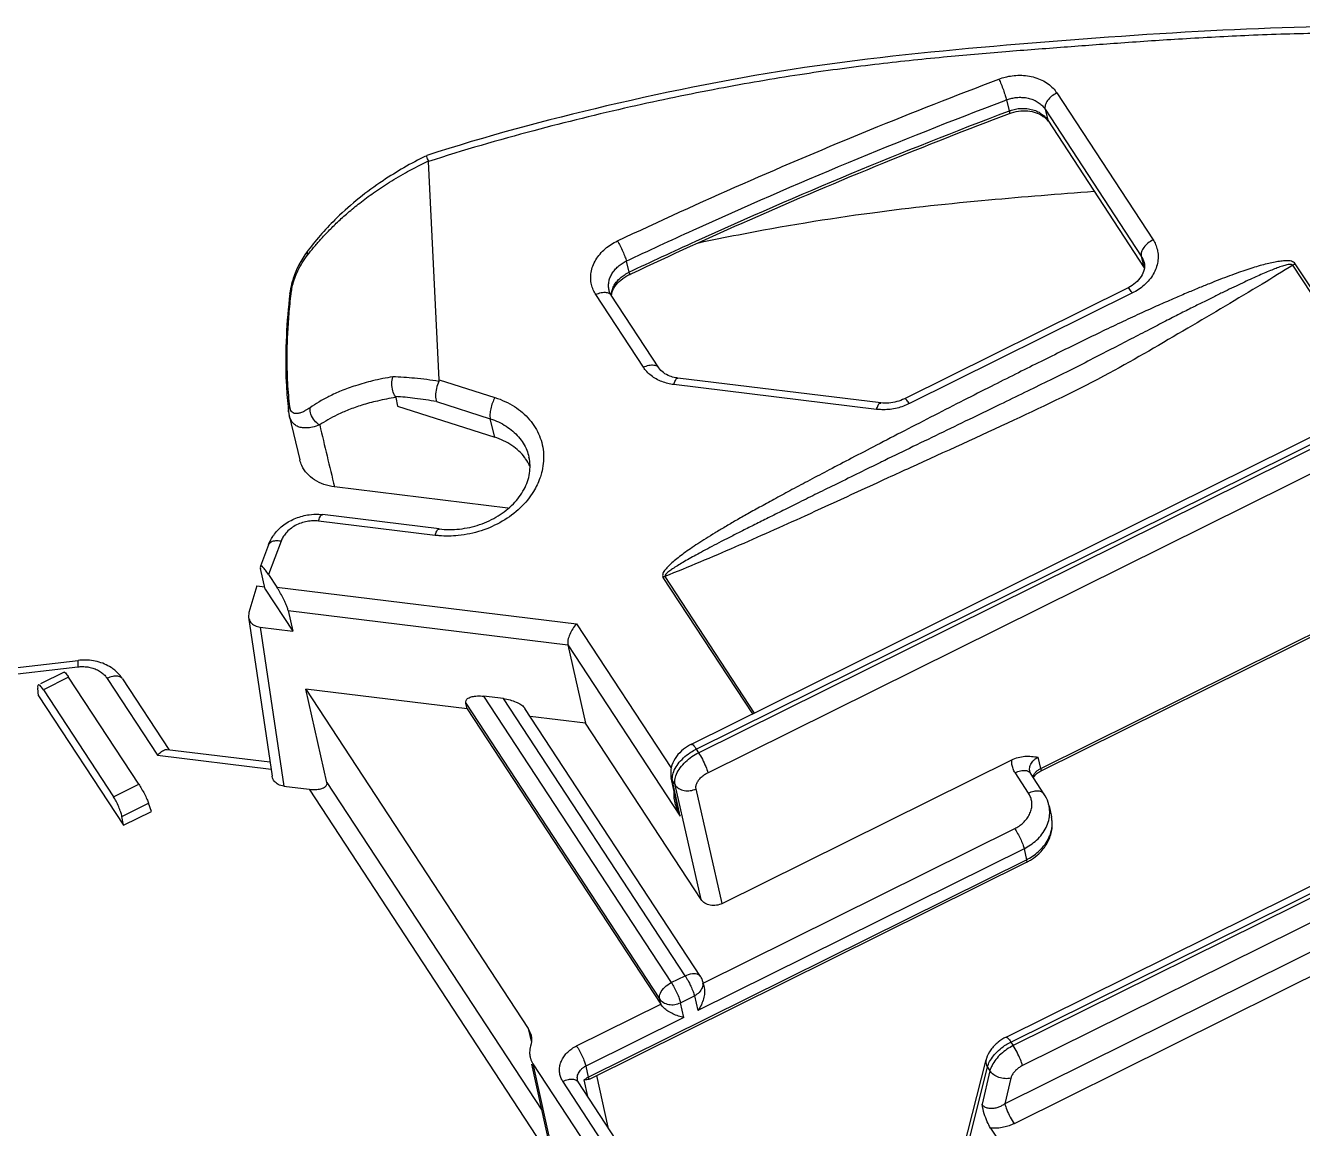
# Model space of a CAD drawing. Header units: inches. Extents: x 164842 to 166038, y -53074 to -52229.
# Drawn here: x 165000.94 to 165033.44, y -52989.49 to -52961.42 of the extents above; entities that cross this region are included whole.
import ezdxf

# ---------------------------------------------------------------- set-up
doc = ezdxf.new("R2010")
doc.units = ezdxf.units.IN
doc.header["$LTSCALE"] = 2
doc.header["$MEASUREMENT"] = 0
doc.layers.get('0').update_dxf_attribs({"linetype": 'CONTINUOUS'})

msp = doc.modelspace()

# ---------------------------------------------------------------- linework, layer by layer
at = {"color": 7, "linetype": 'Continuous'}
for p, q in [((165025.904, -52963.312), (165025.971, -52963.594)), ((165027.185, -52963.136), (165029.634, -52966.875)), ((165026.886, -52963.547), (165026.953, -52963.829)), ((165026.886, -52963.547), (165029.335, -52967.286)), ((165026.953, -52963.829), (165026.968, -52963.864)), ((165026.953, -52963.829), (165029.407, -52967.587)), ((165011.152, -52964.729), (165011.152, -52964.729)), ((165011.471, -52970.435), (165011.198, -52964.882)), ((165017.886, -52979.711), (165044.317, -52966.599)), ((165018.009, -52979.836), (165044.439, -52966.724)), ((165018.069, -52979.928), (165044.499, -52966.816)), ((165008.132, -52967.141), (165008.132, -52967.141)), ((165029.335, -52967.286), (165029.402, -52967.568)), ((165016.23, -52967.416), (165016.298, -52967.698)), ((165018.304, -52980.435), (165044.735, -52967.323)), ((165029.407, -52967.452), (165029.407, -52967.452)), ((165035.467, -52970.989), (165033.192, -52967.516)), ((165035.531, -52970.957), (165033.253, -52967.481)), ((165007.667, -52968.243), (165007.667, -52968.243)), ((165016.664, -52970.117), (165015.452, -52968.267)), ((165017.056, -52970.131), (165015.844, -52968.282)), ((165028.986, -52968.102), (165023.309, -52970.918)), ((165029.109, -52968.227), (165023.432, -52971.043)), ((165011.471, -52970.435), (165012.888, -52970.888)), ((165022.6, -52971.188), (165017.438, -52970.557)), ((165022.705, -52971.024), (165017.543, -52970.392)), ((165010.368, -52970.886), (165010.408, -52971.108)), ((165010.408, -52971.108), (165012.88, -52971.898)), ((165011.402, -52970.992), (165012.768, -52971.428)), ((165007.636, -52971.253), (165007.636, -52971.253)), ((165007.636, -52971.253), (165007.652, -52971.343)), ((165007.652, -52971.345), (165007.923, -52972.475)), ((165012.88, -52971.898), (165012.768, -52971.428)), ((165026.773, -52980.397), (165042.255, -52972.716)), ((165026.774, -52980.327), (165042.256, -52972.646)), ((165013.216, -52973.703), (165008.804, -52973.163)), ((165011.363, -52974.395), (165008.397, -52974.032)), ((165011.468, -52974.231), (165008.501, -52973.868)), ((165007.123, -52974.639), (165006.919, -52975.182)), ((165007.443, -52974.545), (165007.125, -52975.392)), ((165053.9, -52974.951), (165025.861, -52988.861)), ((165007.042, -52975.763), (165006.923, -52975.238)), ((165007.125, -52975.392), (165007.336, -52975.713)), ((165025.893, -52987.165), (165049.649, -52975.38)), ((165006.831, -52975.68), (165006.626, -52976.362)), ((165006.831, -52975.68), (165007.029, -52975.704)), ((165007.042, -52975.763), (165007.744, -52976.833)), ((165007.336, -52975.713), (165014.962, -52976.646)), ((165017.162, -52975.464), (165019.439, -52978.94)), ((165017.209, -52975.443), (165019.485, -52978.917)), ((165026.016, -52987.29), (165049.772, -52975.505)), ((165049.832, -52975.596), (165026.076, -52987.382)), ((165054.135, -52975.459), (165026.096, -52989.369)), ((165006.626, -52976.362), (165006.616, -52976.481)), ((165007.625, -52976.309), (165007.744, -52976.833)), ((165007.625, -52976.309), (165014.745, -52977.18)), ((165050.067, -52976.104), (165026.311, -52987.889)), ((165006.616, -52976.48), (165007.216, -52980.525)), ((165006.915, -52976.732), (165007.515, -52980.777)), ((165006.915, -52976.732), (165007.744, -52976.833)), ((165014.962, -52976.646), (165017.378, -52980.332)), ((165014.745, -52977.18), (165015.195, -52979.176)), ((165014.745, -52977.18), (165017.603, -52981.543)), ((164995.046, -52978.422), (165002.285, -52977.577)), ((164994.83, -52978.611), (165002.276, -52977.742)), ((165001.925, -52977.875), (165001.322, -52978.174)), ((165002.039, -52978.005), (165001.396, -52978.324)), ((165003.823, -52980.727), (165002.039, -52978.005)), ((165003.019, -52978.035), (165004.299, -52979.99)), ((165001.276, -52978.476), (165001.252, -52978.281)), ((165001.396, -52978.324), (165003.18, -52981.046)), ((165003.411, -52978.05), (165004.589, -52979.848)), ((165008.612, -52980.682), (165008.076, -52978.306)), ((165008.076, -52978.306), (165013.734, -52986.942)), ((165012.178, -52978.807), (165008.076, -52978.306)), ((165001.276, -52978.476), (165003.435, -52981.772)), ((165012.178, -52978.807), (165012.145, -52978.663)), ((165012.145, -52978.663), (165017.075, -52986.187)), ((165012.599, -52978.49), (165017.375, -52985.778)), ((165013.105, -52978.551), (165012.599, -52978.49)), ((165017.726, -52985.604), (165013.105, -52978.551)), ((165012.178, -52978.807), (165017.105, -52986.327)), ((165018.118, -52985.618), (165013.651, -52978.8)), ((165015.195, -52979.176), (165013.785, -52979.004)), ((165018.136, -52983.665), (165015.195, -52979.176)), ((165004.299, -52979.99), (165007.189, -52980.343)), ((165004.547, -52979.843), (165007.162, -52980.163)), ((165018.009, -52979.836), (165018.069, -52979.928)), ((165018.671, -52983.764), (165026.038, -52980.109)), ((165026.774, -52980.327), (165026.708, -52980.04)), ((165017.371, -52980.563), (165017.408, -52980.651)), ((165017.54, -52981.334), (165017.371, -52980.563)), ((165026.464, -52980.956), (165026.123, -52980.434)), ((165026.515, -52980.449), (165026.497, -52980.409)), ((165026.497, -52980.409), (165026.497, -52980.409)), ((165026.857, -52980.97), (165026.515, -52980.449)), ((165003.18, -52981.046), (165003.823, -52980.727)), ((165007.515, -52980.777), (165008.158, -52980.856)), ((165008.158, -52980.856), (165013.948, -52989.693)), ((165008.612, -52980.682), (165014.078, -52989.026)), ((165017.603, -52981.543), (165017.408, -52980.651)), ((165017.408, -52980.651), (165017.471, -52980.748)), ((165018.136, -52983.665), (165017.471, -52980.748)), ((165018.671, -52983.764), (165018.006, -52980.846)), ((165003.395, -52981.552), (165004.074, -52981.215)), ((165004.145, -52981.42), (165004.074, -52981.215)), ((165026.987, -52981.28), (165027.049, -52981.56)), ((165003.435, -52981.772), (165003.395, -52981.552)), ((165003.435, -52981.772), (165004.145, -52981.42)), ((165018.17, -52985.798), (165026.114, -52981.857)), ((165026.351, -52982.369), (165018.054, -52986.485)), ((165026.351, -52982.369), (165026.412, -52982.649)), ((165015.262, -52988.181), (165026.412, -52982.649)), ((165015.294, -52988.231), (165026.411, -52982.716)), ((165017.375, -52985.778), (165017.726, -52985.604)), ((165018.172, -52985.741), (165018.21, -52985.892)), ((165017.611, -52986.289), (165017.963, -52986.115)), ((165017.963, -52986.115), (165018.054, -52986.485)), ((165014.964, -52987.389), (165017.105, -52986.327)), ((165017.106, -52986.329), (165017.075, -52986.187)), ((165017.693, -52986.664), (165017.611, -52986.289)), ((165017.693, -52986.664), (165015.2, -52987.9)), ((165013.734, -52986.942), (165013.806, -52987.269)), ((165013.734, -52986.942), (165013.808, -52987.118)), ((165026.016, -52987.29), (165026.076, -52987.382)), ((165024.805, -52990.041), (165025.384, -52987.745)), ((165013.821, -52987.852), (165014.295, -52990.012)), ((165013.855, -52987.845), (165014.368, -52990.187)), ((165013.855, -52987.845), (165015.462, -52990.298)), ((165015.2, -52987.9), (165015.262, -52988.181)), ((165024.9, -52989.994), (165025.421, -52987.929)), ((165025.483, -52988.023), (165025.281, -52988.875)), ((165025.421, -52987.929), (165025.483, -52988.023)), ((165017.456, -52992.629), (165014.614, -52988.29)), ((165014.988, -52988.265), (165014.988, -52988.264)), ((165015.006, -52988.305), (165014.988, -52988.265)), ((165017.848, -52992.643), (165015.006, -52988.305)), ((165015.249, -52988.676), (165015.156, -52988.253)), ((165015.293, -52988.231), (165015.265, -52988.242)), ((165015.473, -52988.142), (165015.761, -52989.458)), ((165026.015, -52988.211), (165025.861, -52988.861)), ((165025.499, -52989.478), (165025.699, -52989.784))]:
    msp.add_line(p, q, dxfattribs=at)
for points, start_tangent, end_tangent in [([(165035.954, -52961.461), (165031.104, -52961.557), (165025.907, -52961.923), (165020.766, -52962.492), (165015.727, -52963.468), (165011.152, -52964.729)], (-0.999688, 0.024988), (-0.950711, -0.310079)), ([(165035.957, -52961.629), (165033.922, -52961.619), (165032.074, -52961.674), (165030.379, -52961.764), (165028.817, -52961.867), (165027.368, -52961.974), (165025.884, -52962.089), (165024.298, -52962.229), (165022.558, -52962.414), (165020.647, -52962.673), (165018.583, -52963.026), (165016.336, -52963.492), (165013.878, -52964.096), (165011.198, -52964.882)], (-0.999638, 0.026894), (-0.950639, -0.310299)), ([(165025.713, -52962.783), (165025.873, -52962.732), (165026.048, -52962.699), (165026.242, -52962.686), (165026.438, -52962.7), (165026.629, -52962.742), (165026.806, -52962.811), (165026.961, -52962.904), (165027.088, -52963.015), (165027.185, -52963.136)], (0.935311, 0.353826), (0.548054, -0.836443)), ([(165016.003, -52966.903), (165019.191, -52965.449), (165022.43, -52964.074), (165025.713, -52962.783)], (0.904221, 0.427066), (0.935311, 0.353826)), ([(165025.713, -52962.783), (165025.769, -52962.913), (165025.825, -52963.06), (165025.872, -52963.199), (165025.904, -52963.312)], (0.418868, -0.908047), (0.231738, -0.972778)), ([(165016.23, -52967.416), (165017.93, -52966.628), (165021.882, -52964.908), (165025.848, -52963.333)], (0.904217, 0.427074), (0.935163, 0.354217)), ([(165025.848, -52963.333), (165025.904, -52963.312)], (0.935163, 0.354217), (0.935322, 0.353799)), ([(165025.904, -52963.312), (165026.011, -52963.278), (165026.128, -52963.255), (165026.257, -52963.247), (165026.388, -52963.256), (165026.515, -52963.284), (165026.633, -52963.33), (165026.736, -52963.392), (165026.821, -52963.466), (165026.886, -52963.547)], (0.935311, 0.353826), (0.548054, -0.836443)), ([(165027.185, -52963.136), (165027.053, -52963.222), (165026.95, -52963.33), (165026.891, -52963.444), (165026.886, -52963.547)], (-0.895825, -0.444408), (0.231738, -0.972778)), ([(165016.298, -52967.698), (165017.997, -52966.91), (165021.949, -52965.19), (165025.954, -52963.6)], (0.904217, 0.427074), (0.935271, 0.353932)), ([(165016.374, -52967.73), (165019.369, -52966.363), (165022.787, -52964.913), (165025.977, -52963.659)], (0.904495, 0.426484), (0.935311, 0.353826)), ([(165025.954, -52963.6), (165025.971, -52963.594)], (0.935271, 0.353932), (0.935322, 0.353799)), ([(165025.971, -52963.594), (165026.098, -52963.555)], (0.935311, 0.353826), (0.973904, 0.22696)), ([(165025.971, -52963.594), (165025.979, -52963.656), (165025.978, -52963.656)], (0.231738, -0.972778), (-0.966714, 0.255858)), ([(165025.977, -52963.659), (165026.209, -52963.6)], (0.935311, 0.353826), (0.990338, 0.138675)), ([(165026.098, -52963.555), (165026.24, -52963.532)], (0.973904, 0.22696), (0.996394, 0.084844)), ([(165026.209, -52963.6), (165026.445, -52963.593), (165026.661, -52963.64)], (0.990338, 0.138675), (0.943185, -0.332269)), ([(165026.24, -52963.532), (165026.389, -52963.531), (165026.536, -52963.554), (165026.673, -52963.599)], (0.996394, 0.084844), (0.915176, -0.403055)), ([(165026.661, -52963.64), (165026.839, -52963.732)], (0.943185, -0.332269), (0.807573, -0.589767)), ([(165026.673, -52963.599), (165026.79, -52963.665), (165026.884, -52963.744), (165026.953, -52963.829)], (0.915176, -0.403055), (0.548054, -0.836443)), ([(165026.839, -52963.732), (165026.947, -52963.835)], (0.807573, -0.589767), (0.612358, -0.790581)), ([(165026.947, -52963.835), (165026.968, -52963.864)], (0.612358, -0.790581), (0.548054, -0.836443)), ([(165011.124, -52964.743), (165010.039, -52965.369), (165008.866, -52966.315), (165008.132, -52967.141)], (-0.896129, -0.443794), (-0.608339, -0.793677)), ([(165008.274, -52967.068), (165008.451, -52966.865), (165008.651, -52966.651), (165008.88, -52966.425), (165009.143, -52966.188), (165009.446, -52965.938), (165009.797, -52965.678), (165010.202, -52965.409), (165010.666, -52965.137), (165011.195, -52964.865)], (0.641355, 0.767245), (0.902229, 0.431256)), ([(165011.195, -52964.865), (165011.157, -52964.756), (165011.155, -52964.732), (165011.155, -52964.731)], (-0.34743, 0.937706), (0.450978, 0.892535)), ([(165011.195, -52964.865), (165011.197, -52964.871), (165011.198, -52964.877), (165011.198, -52964.884)], (0.347548, -0.937662), (0.049028, -0.998797)), ([(165018.078, -52966.947), (165019.085, -52966.743), (165022.494, -52966.183), (165025.45, -52965.857), (165028.131, -52965.639)], (0.978384, 0.206795), (0.997214, 0.074589)), ([(165015.452, -52968.267), (165015.388, -52968.148), (165015.343, -52968.012), (165015.324, -52967.861), (165015.335, -52967.702), (165015.379, -52967.541), (165015.455, -52967.383), (165015.561, -52967.235), (165015.693, -52967.103), (165015.843, -52966.991), (165016.003, -52966.903)], (-0.548054, 0.836443), (0.90422, 0.427066)), ([(165016.003, -52966.903), (165016.073, -52967.027), (165016.141, -52967.169), (165016.196, -52967.305), (165016.23, -52967.416)], (0.524217, -0.851585), (0.231738, -0.972778)), ([(165029.634, -52966.875), (165029.503, -52966.96), (165029.4, -52967.068), (165029.341, -52967.182), (165029.335, -52967.286)], (-0.895825, -0.444408), (0.231738, -0.972778)), ([(165029.634, -52966.875), (165029.698, -52966.992), (165029.743, -52967.126), (165029.763, -52967.274), (165029.753, -52967.431), (165029.712, -52967.591), (165029.639, -52967.747)], (0.548054, -0.836443), (-0.500626, -0.865664)), ([(165008.047, -52967.259), (165007.858, -52967.598), (165007.728, -52967.944)], (-0.55587, -0.831269), (-0.276925, -0.960891)), ([(165007.739, -52968.031), (165007.794, -52967.851), (165007.875, -52967.659), (165007.981, -52967.461), (165008.117, -52967.263)], (0.241151, 0.970487), (0.614635, 0.788812)), ([(165008.132, -52967.141), (165008.047, -52967.259)], (-0.608144, -0.793826), (-0.55587, -0.831269)), ([(165008.133, -52967.142), (165008.118, -52967.164), (165008.117, -52967.263)], (-0.631589, -0.775303), (0.25245, -0.96761)), ([(165008.117, -52967.263), (165008.274, -52967.068)], (0.614596, 0.788842), (0.641355, 0.767245)), ([(165029.335, -52967.286), (165029.377, -52967.364), (165029.407, -52967.452)], (0.548054, -0.836443), (0.231797, -0.972764)), ([(165015.791, -52968.16), (165015.79, -52968.156), (165015.778, -52968.055), (165015.785, -52967.949), (165015.814, -52967.842), (165015.865, -52967.736), (165015.936, -52967.638), (165016.024, -52967.55)], (-0.231747, 0.972776), (0.75776, 0.652534)), ([(165016.024, -52967.55), (165016.124, -52967.475), (165016.23, -52967.416)], (0.75776, 0.652534), (0.90422, 0.427066)), ([(165033.253, -52967.481), (165033.156, -52967.42), (165033.027, -52967.408), (165032.887, -52967.417), (165032.737, -52967.44), (165032.577, -52967.474), (165032.405, -52967.518), (165032.219, -52967.572), (165032.021, -52967.635), (165031.809, -52967.708), (165031.58, -52967.791), (165031.332, -52967.886), (165031.067, -52967.991), (165030.784, -52968.106), (165030.479, -52968.234), (165030.142, -52968.379), (165029.767, -52968.543), (165029.347, -52968.732), (165028.87, -52968.953), (165028.351, -52969.2), (165027.815, -52969.46), (165027.27, -52969.728), (165026.713, -52970.004), (165026.135, -52970.293), (165025.512, -52970.606), (165024.821, -52970.956), (165024.068, -52971.341), (165023.31, -52971.732), (165022.599, -52972.1), (165021.959, -52972.433), (165021.395, -52972.728), (165020.896, -52972.991), (165020.444, -52973.232), (165020.033, -52973.454), (165019.662, -52973.657), (165019.326, -52973.844), (165019.021, -52974.018), (165018.742, -52974.181), (165018.489, -52974.333), (165018.258, -52974.475), (165018.05, -52974.609), (165017.863, -52974.735), (165017.697, -52974.852), (165017.549, -52974.964), (165017.418, -52975.072), (165017.309, -52975.174), (165017.222, -52975.269), (165017.161, -52975.365), (165017.162, -52975.464)], (-0.696148, 0.717898), (0.301956, -0.953322)), ([(165033.192, -52967.516), (165033.122, -52967.498), (165033.016, -52967.518), (165032.896, -52967.554), (165032.763, -52967.601), (165032.619, -52967.658), (165032.462, -52967.723), (165032.292, -52967.798), (165032.107, -52967.881), (165031.908, -52967.974), (165031.692, -52968.076), (165031.457, -52968.189), (165031.203, -52968.313), (165030.932, -52968.448), (165030.637, -52968.595), (165030.312, -52968.76), (165029.949, -52968.945), (165029.54, -52969.156), (165029.076, -52969.397), (165028.567, -52969.66), (165028.038, -52969.932), (165027.497, -52970.204), (165026.942, -52970.479), (165026.363, -52970.762), (165025.739, -52971.065), (165025.045, -52971.401), (165024.289, -52971.767), (165023.525, -52972.137), (165022.807, -52972.487)], (-0.829669, 0.558255), (-0.898431, -0.439115)), ([(165033.192, -52967.516), (165032.41, -52967.999), (165030.516, -52969.123), (165028.521, -52970.266), (165026.09, -52971.467), (165023.455, -52972.674), (165022.887, -52972.934)], (-0.845351, -0.534211), (-0.90867, -0.417515)), ([(165029.407, -52967.63), (165029.33, -52967.808)], (-0.213414, -0.976962), (-0.545114, -0.838362)), ([(165029.402, -52967.568), (165029.406, -52967.579)], (0.231738, -0.972778), (0.352912, -0.935657)), ([(165029.406, -52967.579), (165029.418, -52967.602)], (0.352912, -0.935657), (0.568124, -0.822943)), ([(165029.407, -52967.452), (165029.407, -52967.63)], (0.231738, -0.972778), (-0.213414, -0.976962)), ([(165033.192, -52967.516), (165033.212, -52967.503), (165033.232, -52967.492), (165033.253, -52967.481)], (0.840061, 0.542492), (0.900057, 0.435772)), ([(165007.728, -52967.944), (165007.675, -52968.184)], (-0.276925, -0.960891), (-0.15059, -0.988596)), ([(165015.94, -52968.005), (165016.013, -52967.908), (165016.101, -52967.823), (165016.198, -52967.753), (165016.268, -52967.712)], (0.53159, 0.847002), (0.889336, 0.457254)), ([(165015.94, -52968.063), (165016.09, -52967.897)], (0.551413, 0.834232), (0.767048, 0.641589)), ([(165016.09, -52967.897), (165016.298, -52967.766)], (0.767048, 0.641589), (0.90422, 0.427066)), ([(165016.268, -52967.712), (165016.298, -52967.698)], (0.889336, 0.457254), (0.90422, 0.427066)), ([(165016.298, -52967.698), (165016.302, -52967.762), (165016.298, -52967.763)], (0.231738, -0.972778), (-0.999968, 0.00806)), ([(165016.298, -52967.766), (165016.323, -52967.754)], (0.904221, 0.427066), (0.904312, 0.426871)), ([(165016.323, -52967.754), (165016.374, -52967.73)], (0.904312, 0.426871), (0.904495, 0.426484)), ([(165029.33, -52967.808), (165029.187, -52967.97)], (-0.545114, -0.838362), (-0.758369, -0.651825)), ([(165029.639, -52967.747), (165029.537, -52967.894), (165029.409, -52968.026), (165029.264, -52968.138)], (-0.500626, -0.865664), (-0.832243, -0.554411)), ([(165007.667, -52968.243), (165007.579, -52969.312), (165007.575, -52970.499), (165007.621, -52971.121)], (-0.11399, -0.993482), (0.105698, -0.994398)), ([(165007.669, -52971.117), (165007.639, -52970.835), (165007.616, -52970.516), (165007.602, -52970.156), (165007.6, -52969.747), (165007.615, -52969.286), (165007.649, -52968.768), (165007.702, -52968.246)], (-0.124253, 0.992251), (0.117323, 0.993094)), ([(165007.675, -52968.184), (165007.667, -52968.242)], (-0.15059, -0.988596), (-0.11309, -0.993585)), ([(165007.667, -52968.243), (165007.679, -52968.215), (165007.709, -52968.19)], (0.115157, 0.993347), (0.862763, 0.505608)), ([(165007.702, -52968.246), (165007.709, -52968.19)], (0.117323, 0.993094), (0.120759, 0.992682)), ([(165007.709, -52968.19), (165007.739, -52968.031)], (0.120952, 0.992658), (0.241152, 0.970487)), ([(165015.452, -52968.267), (165015.592, -52968.218), (165015.72, -52968.212), (165015.815, -52968.25), (165015.844, -52968.282)], (0.895825, 0.444408), (0.549693, -0.835366)), ([(165015.804, -52968.203), (165015.791, -52968.16)], (-0.346839, 0.937925), (-0.231738, 0.972778)), ([(165015.844, -52968.282), (165015.822, -52968.243), (165015.804, -52968.203)], (-0.548054, 0.836443), (-0.346839, 0.937925)), ([(165015.846, -52968.287), (165015.854, -52968.22), (165015.886, -52968.11)], (0.064175, 0.997939), (0.371345, 0.928495)), ([(165015.85, -52968.303), (165015.859, -52968.249)], (0.101753, 0.99481), (0.21813, 0.97592)), ([(165015.859, -52968.249), (165015.94, -52968.063)], (0.21813, 0.97592), (0.551413, 0.834232)), ([(165015.886, -52968.11), (165015.94, -52968.005)], (0.371345, 0.928495), (0.53159, 0.847002)), ([(165029.016, -52968.086), (165028.986, -52968.102)], (-0.880984, -0.473145), (-0.895825, -0.444408)), ([(165029.109, -52968.227), (165029.044, -52968.14), (165028.998, -52968.102), (165028.989, -52968.106)], (-0.548054, 0.836443), (-0.827728, -0.561129)), ([(165029.187, -52967.97), (165029.016, -52968.086)], (-0.758369, -0.651825), (-0.880984, -0.473145)), ([(165029.264, -52968.138), (165029.109, -52968.227)], (-0.832243, -0.554411), (-0.895825, -0.444408)), ([(165016.664, -52970.117), (165016.804, -52970.067), (165016.931, -52970.061), (165017.027, -52970.099), (165017.056, -52970.131)], (0.895825, 0.444408), (0.549693, -0.835366)), ([(165016.861, -52970.329), (165016.751, -52970.228), (165016.664, -52970.117)], (-0.788693, 0.614787), (-0.548054, 0.836443)), ([(165017.34, -52970.343), (165017.174, -52970.254), (165017.056, -52970.131)], (-0.935646, 0.352941), (-0.548054, 0.836443)), ([(165010.288, -52970.36), (165009.775, -52970.464), (165009.34, -52970.586), (165008.973, -52970.721), (165008.664, -52970.861), (165008.403, -52971.004), (165008.182, -52971.146)], (-0.986695, -0.162581), (-0.821584, -0.570088)), ([(165010.357, -52970.862), (165010.288, -52970.715), (165010.263, -52970.536), (165010.288, -52970.36)], (-0.590015, 0.807393), (0.287332, 0.957831)), ([(165011.462, -52970.476), (165010.842, -52970.397), (165010.288, -52970.36)], (-0.98792, 0.154964), (-0.999468, 0.03261)), ([(165011.462, -52970.476), (165011.399, -52970.656), (165011.377, -52970.842), (165011.402, -52970.992)], (-0.442028, -0.897001), (0.361053, -0.932545)), ([(165011.462, -52970.476), (165011.468, -52970.463), (165011.47, -52970.449), (165011.471, -52970.435)], (0.441935, 0.897047), (-0.049028, 0.998797)), ([(165016.992, -52970.415), (165016.861, -52970.329)], (-0.873575, 0.48669), (-0.788693, 0.614787)), ([(165017.287, -52970.529), (165017.136, -52970.482), (165016.992, -52970.415)], (-0.971989, 0.235027), (-0.873575, 0.48669)), ([(165017.438, -52970.557), (165017.287, -52970.529)], (-0.992602, 0.121412), (-0.971989, 0.235027)), ([(165017.48, -52970.383), (165017.34, -52970.343)], (-0.982178, 0.187952), (-0.935646, 0.352941)), ([(165017.438, -52970.557), (165017.479, -52970.451), (165017.523, -52970.397), (165017.542, -52970.396)], (0.288202, 0.95757), (0.990672, -0.136266)), ([(165017.543, -52970.392), (165017.48, -52970.383)], (-0.992602, 0.121412), (-0.982178, 0.187952)), ([(165010.368, -52970.886), (165009.897, -52970.976), (165009.497, -52971.084), (165009.159, -52971.203), (165008.874, -52971.329), (165008.632, -52971.457), (165008.427, -52971.586)], (-0.988194, -0.153209), (-0.827975, -0.560765)), ([(165010.357, -52970.862), (165010.362, -52970.87), (165010.366, -52970.878), (165010.368, -52970.886)], (0.590015, -0.807393), (0.175904, -0.984407)), ([(165011.402, -52970.992), (165010.851, -52970.909), (165010.357, -52970.862)], (-0.98475, 0.173976), (-0.99796, 0.063839)), ([(165012.888, -52970.888), (165012.825, -52971.023), (165012.78, -52971.173), (165012.76, -52971.315), (165012.768, -52971.428)], (-0.499186, -0.866495), (0.231738, -0.972778)), ([(165012.888, -52970.888), (165013.382, -52971.118), (165013.767, -52971.451), (165014.02, -52971.863), (165014.124, -52972.326), (165014.073, -52972.808)], (0.95261, -0.304193), (-0.25813, -0.96611)), ([(165007.621, -52971.121), (165007.636, -52971.253)], (0.105698, -0.994398), (0.120451, -0.992719)), ([(165007.636, -52971.253), (165007.635, -52971.22), (165007.645, -52971.168)], (-0.119286, 0.99286), (0.318264, 0.948002)), ([(165007.645, -52971.168), (165007.669, -52971.117)], (0.318264, 0.948002), (0.531827, 0.846853)), ([(165007.684, -52971.186), (165007.669, -52971.117)], (-0.320036, 0.947405), (-0.124414, 0.99223)), ([(165007.877, -52971.294), (165007.808, -52971.297), (165007.754, -52971.279), (165007.712, -52971.242), (165007.684, -52971.186)], (-0.984769, -0.17387), (-0.320036, 0.947405)), ([(165008.182, -52971.146), (165008.062, -52971.221), (165007.961, -52971.27), (165007.877, -52971.294)], (-0.821533, -0.570161), (-0.984769, -0.17387)), ([(165008.427, -52971.586), (165008.293, -52971.471), (165008.206, -52971.314), (165008.182, -52971.146)], (-0.866958, 0.49838), (0.07083, 0.997488)), ([(165022.6, -52971.188), (165022.642, -52971.082), (165022.686, -52971.029), (165022.705, -52971.027)], (0.288202, 0.95757), (0.990672, -0.136265)), ([(165022.695, -52971.196), (165022.6, -52971.188)], (-0.998566, 0.053539), (-0.992602, 0.121412)), ([(165022.945, -52971.188), (165022.77, -52971.198), (165022.695, -52971.196)], (-0.992973, -0.11834), (-0.998566, 0.053539)), ([(165023.309, -52970.918), (165023.115, -52970.992), (165022.908, -52971.028), (165022.705, -52971.024)], (-0.895825, -0.444408), (-0.992602, 0.121412)), ([(165023.119, -52971.157), (165022.945, -52971.188)], (-0.972236, -0.234002), (-0.992973, -0.11834)), ([(165023.283, -52971.107), (165023.119, -52971.157)], (-0.939188, -0.343404), (-0.972236, -0.234002)), ([(165023.432, -52971.043), (165023.283, -52971.107)], (-0.895825, -0.444408), (-0.939188, -0.343404)), ([(165023.432, -52971.043), (165023.367, -52970.956), (165023.321, -52970.918), (165023.312, -52970.922)], (-0.548054, 0.836443), (-0.827727, -0.561131)), ([(165007.706, -52971.481), (165007.662, -52971.382), (165007.652, -52971.345)], (-0.513337, 0.858187), (-0.23324, 0.972419)), ([(165008.427, -52971.586), (165008.244, -52971.641), (165008.09, -52971.662), (165007.961, -52971.653), (165007.855, -52971.619), (165007.77, -52971.561), (165007.706, -52971.481)], (-0.935689, -0.352825), (-0.513337, 0.858187)), ([(165012.768, -52971.428), (165013.173, -52971.617)], (0.95261, -0.304193), (0.841349, -0.540493)), ([(165008.427, -52971.586), (165008.615, -52972.375), (165008.804, -52973.163)], (0.233004, -0.972476), (0.233033, -0.972469)), ([(165013.173, -52971.617), (165013.489, -52971.891), (165013.697, -52972.228), (165013.752, -52972.402)], (0.841349, -0.540493), (0.231616, -0.972807)), ([(165013.65, -52972.42), (165013.318, -52972.108), (165012.88, -52971.898)], (-0.603377, 0.797456), (-0.95261, 0.304193)), ([(165008.804, -52973.163), (165008.533, -52973.1), (165008.296, -52972.984), (165008.106, -52972.822), (165007.973, -52972.62), (165007.923, -52972.475)], (-0.992602, 0.121412), (-0.233633, 0.972325)), ([(165011.468, -52974.231), (165011.984, -52974.234), (165012.498, -52974.12), (165012.968, -52973.9), (165013.355, -52973.592), (165013.628, -52973.222), (165013.767, -52972.816), (165013.752, -52972.402)], (0.992602, -0.121412), (-0.231738, 0.972778)), ([(165013.667, -52972.444), (165013.65, -52972.42)], (-0.584414, 0.811456), (-0.603377, 0.797456)), ([(165013.778, -52972.63), (165013.667, -52972.444)], (-0.435646, 0.900118), (-0.584414, 0.811456)), ([(165022.807, -52972.487), (165022.698, -52972.54)], (-0.898431, -0.439115), (-0.898314, -0.439354)), ([(165014.073, -52972.808), (165014.031, -52972.943)], (-0.25813, -0.96611), (-0.339323, -0.94067)), ([(165022.698, -52972.54), (165022.161, -52972.804), (165021.593, -52973.083), (165021.088, -52973.331), (165020.632, -52973.557), (165020.216, -52973.763), (165019.84, -52973.95), (165019.499, -52974.121), (165019.189, -52974.277), (165018.904, -52974.422), (165018.645, -52974.555), (165018.409, -52974.679), (165018.193, -52974.793), (165018, -52974.898), (165017.826, -52974.994), (165017.669, -52975.084), (165017.529, -52975.169), (165017.408, -52975.247), (165017.31, -52975.316), (165017.233, -52975.383), (165017.209, -52975.443)], (-0.898314, -0.439354), (0.032928, -0.999458)), ([(165014.031, -52972.943), (165013.87, -52973.276), (165013.529, -52973.695), (165013.075, -52974.036), (165012.538, -52974.277), (165011.954, -52974.4), (165011.466, -52974.405)], (-0.339323, -0.94067), (-0.996678, 0.081442)), ([(165022.887, -52972.934), (165020.773, -52973.904), (165018.993, -52974.696), (165017.209, -52975.443)], (-0.90867, -0.417515), (-0.928394, -0.371598)), ([(165007.278, -52974.362), (165007.517, -52974.127), (165007.82, -52973.959), (165008.157, -52973.87)], (0.608821, 0.793308), (0.99133, 0.131395)), ([(165008.259, -52974.025), (165008.108, -52974.041), (165007.953, -52974.082), (165007.805, -52974.148), (165007.675, -52974.235), (165007.569, -52974.337), (165007.492, -52974.443), (165007.443, -52974.545)], (-0.999703, -0.024374), (-0.351532, -0.936176)), ([(165008.157, -52973.87), (165008.396, -52973.859)], (0.99133, 0.131395), (0.999117, -0.042016)), ([(165008.397, -52974.032), (165008.259, -52974.025)], (-0.992602, 0.121412), (-0.999703, -0.024374)), ([(165008.396, -52973.859), (165008.501, -52973.868)], (0.999117, -0.042016), (0.992602, -0.121412)), ([(165008.397, -52974.032), (165008.438, -52973.926), (165008.482, -52973.873), (165008.501, -52973.871)], (0.288202, 0.95757), (0.990673, -0.136264)), ([(165007.123, -52974.639), (165007.232, -52974.426)], (0.351532, 0.936176), (0.55162, 0.834095)), ([(165007.232, -52974.426), (165007.278, -52974.362)], (0.55162, 0.834095), (0.608821, 0.793308)), ([(165011.363, -52974.395), (165011.405, -52974.289), (165011.448, -52974.235), (165011.468, -52974.234)], (0.288202, 0.95757), (0.990672, -0.136265)), ([(165011.466, -52974.405), (165011.363, -52974.395)], (-0.996678, 0.081442), (-0.992602, 0.121412)), ([(165007.129, -52974.625), (165007.127, -52974.629), (165007.123, -52974.639)], (-0.463799, -0.885941), (-0.338576, -0.940939)), ([(165007.443, -52974.545), (165007.302, -52974.538), (165007.191, -52974.567), (165007.129, -52974.625)], (-0.98507, 0.172157), (-0.463799, -0.885941)), ([(165006.92, -52975.182), (165006.918, -52975.184), (165006.923, -52975.238)], (-0.677914, -0.735141), (0.222282, -0.974982)), ([(165007.125, -52975.392), (165007.046, -52975.278), (165006.982, -52975.204), (165006.938, -52975.172), (165006.92, -52975.182)], (-0.548054, 0.836443), (-0.677914, -0.735141)), ([(165007.625, -52976.309), (165007.599, -52976.222), (165007.552, -52976.108), (165007.489, -52975.978), (165007.415, -52975.841), (165007.336, -52975.713)], (-0.220022, 0.975495), (-0.548054, 0.836443)), ([(165017.209, -52975.443), (165017.193, -52975.449), (165017.177, -52975.456), (165017.162, -52975.464)], (-0.928445, -0.371471), (-0.895772, -0.444514)), ([(165006.616, -52976.481), (165006.618, -52976.489), (165006.67, -52976.604), (165006.774, -52976.689), (165006.915, -52976.732)], (0.146177, -0.989258), (0.992602, -0.121412)), ([(165014.962, -52976.646), (165014.867, -52976.771), (165014.79, -52976.916), (165014.746, -52977.06), (165014.745, -52977.18)], (-0.67156, -0.74095), (0.220022, -0.975495)), ([(165002.284, -52977.583), (165002.281, -52977.582), (165002.274, -52977.636), (165002.276, -52977.742)], (-0.961063, 0.276329), (0.050966, -0.9987)), ([(165002.365, -52977.57), (165002.285, -52977.577)], (-0.998295, -0.058364), (-0.993239, -0.116083)), ([(165003.12, -52977.761), (165002.767, -52977.608), (165002.365, -52977.57)], (-0.836217, 0.548399), (-0.998295, -0.058364)), ([(165001.927, -52977.88), (165001.936, -52977.878), (165001.979, -52977.919), (165002.039, -52978.005)], (0.889219, 0.457481), (0.548054, -0.836443)), ([(165002.276, -52977.742), (165002.396, -52977.735)], (0.993263, 0.115881), (0.999976, -0.006976)), ([(165002.396, -52977.735), (165002.524, -52977.745)], (0.999976, -0.006976), (0.989548, -0.144203)), ([(165002.524, -52977.745), (165002.651, -52977.773), (165002.77, -52977.82), (165002.873, -52977.883), (165002.956, -52977.956), (165003.019, -52978.035)], (0.989548, -0.144203), (0.548065, -0.836436)), ([(165003.411, -52978.05), (165003.383, -52978.019), (165003.288, -52977.98), (165003.16, -52977.986), (165003.019, -52978.035)], (-0.549567, 0.83545), (-0.895825, -0.444408)), ([(165003.213, -52977.83), (165003.12, -52977.761)], (-0.771368, 0.636389), (-0.836217, 0.548399)), ([(165003.411, -52978.05), (165003.386, -52978.014), (165003.213, -52977.83)], (-0.547021, 0.837119), (-0.771368, 0.636389)), ([(165001.268, -52978.206), (165001.255, -52978.216), (165001.252, -52978.281)], (-0.894585, -0.446899), (0.120607, -0.9927)), ([(165001.396, -52978.324), (165001.333, -52978.24), (165001.283, -52978.202), (165001.268, -52978.206)], (-0.548054, 0.836443), (-0.894585, -0.446899)), ([(165012.145, -52978.663), (165012.153, -52978.595), (165012.207, -52978.539), (165012.304, -52978.5), (165012.439, -52978.482), (165012.599, -52978.49)], (-0.220022, 0.975495), (0.992602, -0.121412)), ([(165013.105, -52978.551), (165013.273, -52978.584), (165013.425, -52978.637), (165013.547, -52978.703), (165013.633, -52978.776), (165013.652, -52978.802)], (0.992602, -0.121412), (0.549806, -0.835292)), ([(165004.299, -52979.99), (165004.403, -52979.896)], (0.67156, 0.74095), (0.808691, 0.588234)), ([(165004.403, -52979.896), (165004.503, -52979.847), (165004.549, -52979.844)], (0.808691, 0.588234), (0.994157, -0.107943)), ([(165017.886, -52979.711), (165017.688, -52979.837), (165017.504, -52980.027), (165017.39, -52980.246), (165017.359, -52980.471)], (-0.896046, -0.443961), (0.049938, -0.998752)), ([(165017.451, -52980.371), (165017.547, -52980.211), (165017.684, -52980.06), (165017.845, -52979.932)], (0.413993, 0.91028), (0.826794, 0.562504)), ([(165017.6, -52980.314), (165017.736, -52980.16), (165017.9, -52980.027), (165018.069, -52979.928)], (0.586869, 0.809682), (0.895833, 0.444391)), ([(165017.845, -52979.932), (165017.971, -52979.855)], (0.826794, 0.562504), (0.881476, 0.472229)), ([(165017.886, -52979.714), (165017.927, -52979.73), (165018.009, -52979.836)], (0.998649, 0.051955), (0.548054, -0.836443)), ([(165017.971, -52979.855), (165018.009, -52979.836)], (0.881476, 0.472229), (0.895827, 0.444403)), ([(165018.069, -52979.928), (165018.166, -52980.095), (165018.252, -52980.281), (165018.304, -52980.435)], (0.548054, -0.836443), (0.23561, -0.971848)), ([(165017.508, -52980.475), (165017.6, -52980.314)], (0.393076, 0.919506), (0.586869, 0.809682)), ([(165026.123, -52980.434), (165026.071, -52980.333), (165026.042, -52980.223), (165026.038, -52980.109)], (-0.548076, 0.836428), (0.072684, 0.997355)), ([(165026.038, -52980.109), (165026.198, -52980.048), (165026.369, -52980.018), (165026.538, -52980.019), (165026.708, -52980.04)], (0.895829, 0.444399), (0.989232, -0.146359)), ([(165026.497, -52980.409), (165026.494, -52980.39), (165026.491, -52980.334), (165026.501, -52980.277)], (-0.222334, 0.97497), (0.259407, 0.965768)), ([(165026.501, -52980.277), (165026.522, -52980.221)], (0.259407, 0.965768), (0.439058, 0.898459)), ([(165026.522, -52980.221), (165026.554, -52980.167), (165026.598, -52980.118), (165026.65, -52980.075), (165026.708, -52980.04)], (0.439058, 0.898459), (0.893476, 0.44911)), ([(165007.515, -52980.777), (165007.374, -52980.734), (165007.27, -52980.649), (165007.217, -52980.534), (165007.216, -52980.526)], (-0.992602, 0.121412), (-0.146171, 0.989259)), ([(165017.359, -52980.471), (165017.371, -52980.561)], (0.049938, -0.998752), (0.210858, -0.977517)), ([(165017.408, -52980.651), (165017.405, -52980.523), (165017.451, -52980.371)], (-0.216182, 0.976353), (0.413993, 0.91028)), ([(165017.471, -52980.748), (165017.466, -52980.624), (165017.508, -52980.475)], (-0.220276, 0.975438), (0.393076, 0.919506)), ([(165018.006, -52980.846), (165018.003, -52980.784), (165018.024, -52980.709), (165018.07, -52980.629), (165018.138, -52980.551), (165018.22, -52980.485), (165018.304, -52980.435)], (-0.222347, 0.974968), (0.89584, 0.444376)), ([(165026.123, -52980.434), (165026.263, -52980.384), (165026.391, -52980.378), (165026.486, -52980.417), (165026.487, -52980.418)], (0.895825, 0.444408), (0.76007, -0.649841)), ([(165026.487, -52980.418), (165026.514, -52980.449)], (0.76007, -0.649841), (0.5487, -0.83602)), ([(165026.574, -52980.539), (165026.575, -52980.535), (165026.606, -52980.474), (165026.651, -52980.417)], (0.340854, 0.940116), (0.689492, 0.724293)), ([(165026.588, -52980.562), (165026.595, -52980.55)], (0.490393, 0.871501), (0.531373, 0.847138)), ([(165026.595, -52980.55), (165026.689, -52980.449)], (0.531373, 0.847138), (0.792681, 0.609637)), ([(165026.651, -52980.417), (165026.708, -52980.367)], (0.689492, 0.724293), (0.807099, 0.590417)), ([(165026.689, -52980.449), (165026.773, -52980.397)], (0.792681, 0.609637), (0.89597, 0.444115)), ([(165026.708, -52980.367), (165026.741, -52980.345)], (0.807099, 0.590417), (0.856183, 0.516672)), ([(165026.741, -52980.345), (165026.774, -52980.327)], (0.856183, 0.516672), (0.893944, 0.448178)), ([(165026.774, -52980.327), (165026.777, -52980.393), (165026.773, -52980.394)], (0.23561, -0.971848), (-0.999034, -0.043953)), ([(165003.823, -52980.727), (165003.895, -52980.844), (165003.967, -52980.977), (165004.03, -52981.108), (165004.074, -52981.215)], (0.548054, -0.836443), (0.330293, -0.943878)), ([(165008.158, -52980.856), (165008.318, -52980.863), (165008.453, -52980.846), (165008.55, -52980.807), (165008.604, -52980.75), (165008.612, -52980.682)], (0.992602, -0.121412), (-0.220022, 0.975495)), ([(165017.447, -52981.05), (165017.445, -52980.911), (165017.445, -52980.905)], (-0.101877, 0.994797), (0.081321, 0.996688)), ([(165017.471, -52980.748), (165017.567, -52980.839)], (0.549962, -0.83519), (0.851166, -0.524896)), ([(165017.567, -52980.839), (165017.702, -52980.89), (165017.856, -52980.892), (165018.006, -52980.846)], (0.851166, -0.524896), (0.898144, 0.439701)), ([(165026.114, -52981.857), (165026.223, -52981.794), (165026.327, -52981.712), (165026.418, -52981.612), (165026.488, -52981.498), (165026.533, -52981.378), (165026.55, -52981.257), (165026.541, -52981.143), (165026.51, -52981.042), (165026.464, -52980.956)], (0.895838, 0.444381), (-0.548014, 0.836469)), ([(165026.464, -52980.956), (165026.605, -52980.906), (165026.733, -52980.9), (165026.828, -52980.939), (165026.856, -52980.971)], (0.895825, 0.444408), (0.548813, -0.835945)), ([(165003.395, -52981.552), (165003.365, -52981.438), (165003.314, -52981.301), (165003.249, -52981.164), (165003.18, -52981.046)], (-0.178042, 0.984023), (-0.548054, 0.836443)), ([(165017.474, -52981.2), (165017.447, -52981.05)], (-0.235154, 0.971958), (-0.101877, 0.994797)), ([(165017.603, -52981.543), (165017.525, -52981.365), (165017.474, -52981.2)], (-0.45768, 0.889117), (-0.235154, 0.971958)), ([(165026.987, -52981.28), (165026.965, -52981.198), (165026.857, -52980.97)], (-0.213052, 0.977041), (-0.547903, 0.836542)), ([(165026.991, -52981.297), (165026.987, -52981.28)], (-0.191487, 0.981495), (-0.213291, 0.976989)), ([(165017.603, -52981.543), (165017.549, -52981.372), (165017.54, -52981.333)], (-0.364378, 0.931251), (-0.214393, 0.976747)), ([(165026.54, -52982.643), (165026.727, -52982.497), (165026.937, -52982.233), (165027.051, -52981.932), (165027.06, -52981.622), (165027.048, -52981.558)], (0.842171, 0.53921), (-0.216695, 0.976239)), ([(165026.912, -52981.831), (165026.979, -52981.65), (165027.005, -52981.469)], (0.442356, 0.89684), (0.027155, 0.999631)), ([(165027.005, -52981.469), (165026.991, -52981.297)], (0.027155, 0.999631), (-0.191487, 0.981495)), ([(165027.055, -52981.593), (165027.054, -52981.588), (165027.048, -52981.559)], (-0.171506, 0.985183), (-0.215316, 0.976544)), ([(165027.064, -52981.659), (165027.055, -52981.593)], (-0.085864, 0.996307), (-0.171506, 0.985183)), ([(165026.114, -52981.857), (165026.188, -52981.981), (165026.259, -52982.122), (165026.316, -52982.258), (165026.351, -52982.369)], (0.548054, -0.836443), (0.227775, -0.973714)), ([(165026.351, -52982.369), (165026.513, -52982.274), (165026.67, -52982.151), (165026.807, -52982.001), (165026.912, -52981.831)], (0.896588, 0.442866), (0.442356, 0.89684)), ([(165026.566, -52982.561), (165026.716, -52982.445), (165026.854, -52982.3), (165026.963, -52982.132), (165027.035, -52981.95), (165027.059, -52981.839)], (0.833258, 0.552884), (0.137992, 0.990433)), ([(165027.059, -52981.839), (165027.066, -52981.765), (165027.064, -52981.659)], (0.137992, 0.990433), (-0.085864, 0.996307)), ([(165026.412, -52982.649), (165026.566, -52982.561)], (0.896424, 0.443198), (0.833258, 0.552884)), ([(165026.412, -52982.649), (165026.415, -52982.712), (165026.41, -52982.713)], (0.227775, -0.973714), (-0.998649, -0.051955)), ([(165026.411, -52982.716), (165026.439, -52982.702), (165026.445, -52982.698)], (0.895871, 0.444315), (0.882978, 0.469415)), ([(165026.445, -52982.698), (165026.54, -52982.643)], (0.882978, 0.469415), (0.842171, 0.53921)), ([(165018.671, -52983.764), (165018.521, -52983.81), (165018.367, -52983.808), (165018.232, -52983.757), (165018.136, -52983.665)], (-0.895825, -0.444408), (-0.548054, 0.836443)), ([(165017.075, -52986.187), (165017.096, -52986.046), (165017.206, -52985.897), (165017.375, -52985.778)], (-0.218178, 0.975909), (0.895825, 0.444408)), ([(165017.375, -52985.778), (165017.448, -52985.902), (165017.519, -52986.042), (165017.576, -52986.179), (165017.611, -52986.289)], (0.548054, -0.836443), (0.227775, -0.973714)), ([(165017.726, -52985.604), (165017.91, -52985.547), (165018.06, -52985.568), (165018.117, -52985.619)], (0.895825, 0.444408), (0.569066, -0.822292)), ([(165017.726, -52985.604), (165017.8, -52985.728), (165017.821, -52985.767)], (0.548054, -0.836443), (0.461818, -0.886975)), ([(165017.821, -52985.767), (165017.871, -52985.869), (165017.928, -52986.006), (165017.963, -52986.115)], (0.461818, -0.886975), (0.227775, -0.973714)), ([(165018.137, -52985.65), (165018.118, -52985.618)], (-0.467843, 0.883812), (-0.548099, 0.836413)), ([(165018.158, -52985.695), (165018.137, -52985.65)], (-0.356736, 0.934205), (-0.467843, 0.883812)), ([(165018.172, -52985.741), (165018.158, -52985.695)], (-0.241532, 0.970393), (-0.356736, 0.934205)), ([(165018.179, -52985.78), (165018.16, -52985.908)], (0.096842, -0.9953), (-0.356272, -0.934382)), ([(165018.172, -52985.741), (165018.179, -52985.78)], (0.243862, -0.96981), (0.096842, -0.9953)), ([(165018.16, -52985.908), (165018.085, -52986.026), (165017.963, -52986.115)], (-0.356272, -0.934382), (-0.893542, -0.44898)), ([(165018.213, -52985.908), (165018.221, -52986.041), (165018.196, -52986.188), (165018.139, -52986.342), (165018.054, -52986.485)], (0.196976, -0.980408), (-0.590232, -0.807234)), ([(165018.209, -52985.891), (165018.213, -52985.908)], (0.240327, -0.970692), (0.196976, -0.980408)), ([(165017.075, -52986.187), (165017.172, -52986.28), (165017.308, -52986.332), (165017.464, -52986.335), (165017.611, -52986.289)], (0.546167, -0.837676), (0.898089, 0.439813)), ([(165017.693, -52986.664), (165017.556, -52986.631), (165017.417, -52986.575), (165017.29, -52986.503), (165017.183, -52986.419), (165017.106, -52986.329)], (-0.990033, 0.140836), (-0.548054, 0.836443)), ([(165013.808, -52987.118), (165013.816, -52987.159)], (0.214524, -0.976719), (0.133724, -0.991019)), ([(165013.795, -52987.393), (165013.769, -52987.55), (165013.781, -52987.67)], (-0.295984, -0.955193), (0.213763, -0.976886)), ([(165013.816, -52987.159), (165013.795, -52987.393)], (0.133724, -0.991019), (-0.295984, -0.955193)), ([(165014.614, -52988.29), (165014.563, -52988.192), (165014.534, -52988.085), (165014.529, -52987.973), (165014.547, -52987.859), (165014.589, -52987.748), (165014.654, -52987.643), (165014.74, -52987.545), (165014.844, -52987.46), (165014.964, -52987.389)], (-0.548025, 0.836462), (0.895831, 0.444396)), ([(165014.964, -52987.389), (165015.038, -52987.513), (165015.108, -52987.653), (165015.166, -52987.79), (165015.2, -52987.9)], (0.548054, -0.836443), (0.227775, -0.973714)), ([(165025.893, -52987.165), (165025.69, -52987.295), (165025.506, -52987.489), (165025.393, -52987.711)], (-0.896057, -0.443939), (-0.294549, -0.955637)), ([(165025.571, -52987.643), (165025.703, -52987.503), (165025.857, -52987.382)], (0.62315, 0.782103), (0.829314, 0.558783)), ([(165026.076, -52987.382), (165025.917, -52987.474), (165025.764, -52987.595), (165025.632, -52987.735)], (-0.895839, -0.444378), (-0.619281, -0.785169)), ([(165025.857, -52987.382), (165025.977, -52987.31)], (0.829314, 0.558783), (0.88134, 0.472483)), ([(165025.893, -52987.168), (165025.933, -52987.184), (165026.016, -52987.29)], (0.998649, 0.051955), (0.548054, -0.836443)), ([(165025.977, -52987.31), (165026.016, -52987.29)], (0.88134, 0.472483), (0.895839, 0.444379)), ([(165026.311, -52987.889), (165026.259, -52987.735), (165026.173, -52987.549), (165026.076, -52987.382)], (-0.23561, 0.971848), (-0.548054, 0.836443)), ([(165013.781, -52987.67), (165013.789, -52987.702), (165013.855, -52987.845)], (0.213763, -0.976886), (0.548054, -0.836443)), ([(165025.384, -52987.745), (165025.379, -52987.816), (165025.421, -52987.929)], (-0.240245, -0.970712), (0.54365, -0.839312)), ([(165025.393, -52987.711), (165025.384, -52987.745)], (-0.294549, -0.955637), (-0.243812, -0.969823)), ([(165025.421, -52987.929), (165025.475, -52987.789), (165025.571, -52987.643)], (0.241186, 0.970479), (0.62315, 0.782103)), ([(165025.632, -52987.735), (165025.536, -52987.883)], (-0.619281, -0.785169), (-0.455823, -0.890071)), ([(165014.992, -52988.137), (165015.013, -52988.081)], (0.261542, 0.965192), (0.441002, 0.897506)), ([(165015.013, -52988.081), (165015.046, -52988.028), (165015.088, -52987.979), (165015.141, -52987.936), (165015.2, -52987.9)], (0.441002, 0.897506), (0.893541, 0.448981)), ([(165025.536, -52987.883), (165025.483, -52988.023)], (-0.455823, -0.890071), (-0.234567, -0.9721)), ([(165026.015, -52988.211), (165025.867, -52988.222), (165025.713, -52988.191), (165025.579, -52988.121), (165025.483, -52988.023)], (-0.972581, -0.232565), (-0.552487, 0.833522)), ([(165026.311, -52987.889), (165026.232, -52987.935), (165026.155, -52987.995), (165026.09, -52988.066), (165026.042, -52988.14), (165026.015, -52988.211)], (-0.895853, -0.444351), (-0.231407, -0.972857)), ([(165014.614, -52988.29), (165014.755, -52988.241), (165014.882, -52988.235), (165014.978, -52988.274)], (0.895825, 0.444408), (0.763395, -0.645932)), ([(165014.978, -52988.274), (165015.005, -52988.305)], (0.763395, -0.645932), (0.548568, -0.836106)), ([(165014.988, -52988.264), (165014.986, -52988.249), (165014.983, -52988.193), (165014.992, -52988.137)], (-0.214382, 0.97675), (0.261542, 0.965192)), ([(165015.156, -52988.253), (165015.206, -52988.214)], (0.733689, 0.679486), (0.824276, 0.566188)), ([(165015.214, -52988.251), (165015.156, -52988.253)], (-0.995414, -0.095662), (-0.999998, -0.001821)), ([(165015.206, -52988.214), (165015.262, -52988.181)], (0.824276, 0.566188), (0.894012, 0.448043)), ([(165015.265, -52988.242), (165015.214, -52988.251)], (-0.965852, -0.259094), (-0.995414, -0.095662)), ([(165015.262, -52988.181), (165015.268, -52988.219), (165015.268, -52988.228)], (0.227775, -0.973714), (-0.027376, -0.999625)), ([(165015.268, -52988.228), (165015.265, -52988.242)], (-0.027376, -0.999625), (-0.426789, -0.904351)), ([(165025.861, -52988.861), (165025.789, -52988.907), (165025.705, -52988.947), (165025.61, -52988.975), (165025.51, -52988.985), (165025.414, -52988.971), (165025.335, -52988.932), (165025.281, -52988.875)], (-0.810829, -0.585283), (-0.543678, 0.839294)), ([(165025.499, -52989.478), (165025.415, -52989.32), (165025.34, -52989.117), (165025.281, -52988.875)], (-0.548125, 0.836396), (-0.196953, 0.980413)), ([(165025.861, -52988.861), (165025.913, -52989.015), (165025.999, -52989.201), (165026.096, -52989.369)], (0.23561, -0.971848), (0.548054, -0.836443)), ([(165026.096, -52989.369), (165025.974, -52989.42), (165025.832, -52989.46), (165025.672, -52989.482), (165025.499, -52989.478)], (-0.895819, -0.444419), (-0.993867, 0.110581))]:
    msp.add_spline(points, degree=3, dxfattribs=dict(at, start_tangent=start_tangent, end_tangent=end_tangent))

doc.saveas('drawing.dxf')
